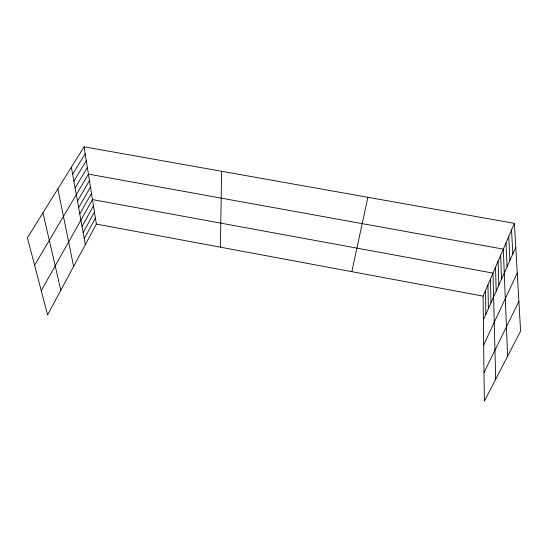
<?xml version="1.0" encoding="UTF-8"?>
<svg xmlns="http://www.w3.org/2000/svg" width="548" height="548" viewBox="0 0 548 548"><rect width="100%" height="100%" fill="white"/><g stroke="black" fill="none" stroke-linecap="round" stroke-linejoin="round"><path stroke-width="0.82" d="M220.392 247.189L221.632 171.284M351.83 271.671L367.872 197.294M514.394 223.351L520.6 331.088L484.343 401.177L483.103 296.119L514.394 223.351L84.077 146.823L27.4 237.757L47.573 314.915L96.366 224.091L84.077 146.823M483.384 319.813L515.778 247.354M483.679 344.952L517.257 273.007M484 372.558L518.888 301.4M84.241 238.695L95.421 218.118M83.145 232.619L94.455 212.042M82.036 226.44L93.468 205.863M41.237 290.68L92.468 199.582L492.995 273.11L495.68 379.257M79.782 213.932L91.482 193.376M78.645 207.61L90.475 187.067M77.487 201.171L89.454 180.648M34.593 265.259L88.42 174.12L503.311 249.135L507.619 356.173M75.11 187.95L87.358 167.476M73.891 181.155L86.283 160.708M72.644 174.243L85.187 153.83M96.366 224.091L483.103 296.119M42.936 212.823L60.807 290.269M57.855 188.889L73.617 266.431M71.377 167.195L85.317 244.668M511.544 229.975L512.818 253.977M508.75 236.483L509.914 260.471M506.003 242.867L507.071 266.842M500.66 255.293L501.53 279.227M498.057 261.334L498.838 285.248M495.508 267.273L496.193 291.159M490.453 279.021L490.974 302.832M487.96 284.816L488.398 308.599M485.507 290.515L485.864 314.257"/></g></svg>
